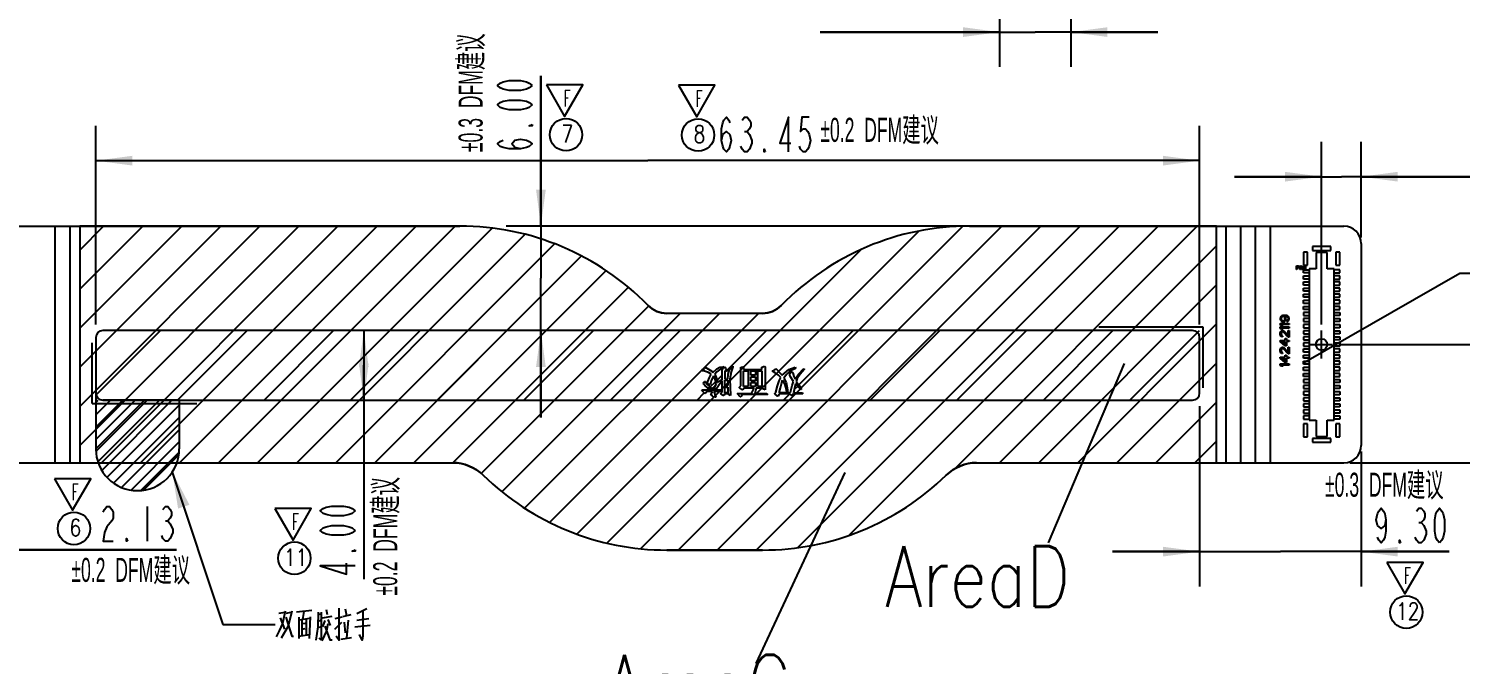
# Model space of a CAD drawing. Header units: millimetres. Extents: x 0 to 210, y 0 to 297.
# Drawn here: x 55.2 to 137.5, y 151.1 to 187.6 of the extents above; entities that cross this region are included whole.
import ezdxf
from ezdxf.enums import TextEntityAlignment as Align

# ---------------------------------------------------------------- set-up
doc = ezdxf.new("R2010")
doc.units = ezdxf.units.MM
doc.header["$LTSCALE"] = 19.36
doc.layers.get('0').update_dxf_attribs({"linetype": 'CONTINUOUS'})
for name, color, linetype in [('00_COSMETICS', 7, 'CONTINUOUS'), ('emia-b_layer1', 2, 'CONTINUOUS'), ('備註', 1, 'CONTINUOUS')]:
    doc.layers.add(name, color=color, linetype=linetype)
doc.styles.get("Standard").update_dxf_attribs({"font": 'SIMPLEX.SHX', "width": 0.56})
doc.dimstyles.new('DIMSTYLE_3', dxfattribs={"dimtxt": 2, "dimasz": 2.1, "dimexe": 2, "dimexo": 0.35, "dimgap": 0.5, "dimtad": 1, "dimzin": 0, "dimdsep": 46, "dimtxsty": 'Standard', "dimcen": 0.09, "dimazin": 0, "dimtp": 0.01, "dimtm": 0.01, "dimtfac": 1, "dimtofl": 0, "dimtmove": 0, "dimatfit": 3, "dimfxl": 0, "dimtolj": 1, "dimtzin": 0, "dimarcsym": 0})
doc.dimstyles.get("Standard").update_dxf_attribs({"dimtxt": 2, "dimasz": 2.1, "dimexe": 2, "dimexo": 0.35, "dimtad": 1, "dimzin": 0, "dimdsep": 46, "dimtxsty": 'Standard', "dimcen": 0.09, "dimazin": 0, "dimtol": 1, "dimtp": 0.01, "dimtm": 0.01, "dimtfac": 1, "dimtofl": 0, "dimtmove": 0, "dimatfit": 3, "dimfxl": 0, "dimtolj": 1, "dimtzin": 0, "dimarcsym": 0})

# ---------------------------------------------------------------- blocks, each defined once
blk = doc.blocks.new('_FILLED')
at = {"color": 0, "linetype": 'ByBlock'}
blk.add_solid([(0, 0), (-1, 0.133), (-1, -0.133)], dxfattribs=at)
blk = doc.blocks.new('*D121515')
at = {"color": 2}
for p, q in [((129.546, 170.628), (129.546, 181.112)), ((131.826, 175.623), (131.826, 181.112)), ((129.546, 179.112), (124.546, 179.112)), ((124.546, 179.112), (130.686, 179.112)), ((146.6, 179.112), (130.686, 179.112)), ((131.826, 179.112), (146.6, 179.112))]:
    blk.add_line(p, q, dxfattribs=at)
at = {"color": 2, "xscale": 2.1, "yscale": 2.1, "zscale": 2.1}
blk.add_blockref('_FILLED', (129.546, 179.112), dxfattribs=at)
at = {"color": 2, "xscale": 2.1, "yscale": 2.1, "zscale": 2.1, "rotation": 180}
blk.add_blockref('_FILLED', (131.826, 179.112), dxfattribs=at)
blk = doc.blocks.new('*D131616')
at = {"color": 2}
for p, q in [((130.526, 169.473), (142.657, 169.473)), ((140.657, 169.473), (140.657, 166.073)), ((140.657, 162.673), (140.657, 166.073)), ((140.657, 166.073), (140.657, 156.36)), ((131.176, 162.673), (142.657, 162.673))]:
    blk.add_line(p, q, dxfattribs=at)
at = {"color": 2, "xscale": 2.1, "yscale": 2.1, "zscale": 2.1}
for p, rotation in [((140.657, 169.473), 90), ((140.657, 162.673), 270)]:
    blk.add_blockref('_FILLED', p, dxfattribs=dict(at, rotation=rotation))
blk = doc.blocks.new('*D151818')
at = {"color": 2}
for p, q in [((50.136, 168.021), (50.136, 155.664)), ((48.006, 163.323), (48.006, 155.664)), ((48.006, 157.664), (43.006, 157.664)), ((43.006, 157.664), (49.071, 157.664)), ((63.708, 157.664), (49.071, 157.664)), ((50.136, 157.664), (63.708, 157.664))]:
    blk.add_line(p, q, dxfattribs=at)
at = {"color": 2, "xscale": 2.1, "yscale": 2.1, "zscale": 2.1}
blk.add_blockref('_FILLED', (48.006, 157.664), dxfattribs=at)
at = {"color": 2, "xscale": 2.1, "yscale": 2.1, "zscale": 2.1, "rotation": 180}
blk.add_blockref('_FILLED', (50.136, 157.664), dxfattribs=at)
blk = doc.blocks.new('*D212424')
at = {"color": 2}
for p, q in [((111.036, 193.97), (111.036, 185.422)), ((115.136, 193.97), (115.136, 185.422)), ((111.036, 187.422), (100.726, 187.422)), ((100.726, 187.422), (113.086, 187.422)), ((120.136, 187.422), (113.086, 187.422)), ((115.136, 187.422), (120.136, 187.422))]:
    blk.add_line(p, q, dxfattribs=at)
at = {"color": 2, "xscale": 2.1, "yscale": 2.1, "zscale": 2.1}
blk.add_blockref('_FILLED', (111.036, 187.422), dxfattribs=at)
at = {"color": 2, "xscale": 2.1, "yscale": 2.1, "zscale": 2.1, "rotation": 180}
blk.add_blockref('_FILLED', (115.136, 187.422), dxfattribs=at)
blk = doc.blocks.new('*D262929')
at = {"color": 2}
for p, q in [((122.53, 165.923), (122.53, 155.567)), ((131.826, 163.323), (131.826, 155.567)), ((122.53, 157.567), (117.53, 157.567)), ((117.53, 157.567), (127.178, 157.567)), ((136.886, 157.567), (127.178, 157.567)), ((131.826, 157.567), (136.886, 157.567))]:
    blk.add_line(p, q, dxfattribs=at)
at = {"color": 2, "xscale": 2.1, "yscale": 2.1, "zscale": 2.1}
blk.add_blockref('_FILLED', (122.53, 157.567), dxfattribs=at)
at = {"color": 2, "xscale": 2.1, "yscale": 2.1, "zscale": 2.1, "rotation": 180}
blk.add_blockref('_FILLED', (131.826, 157.567), dxfattribs=at)
blk = doc.blocks.new('*D273030')
at = {"color": 2}
for p, q in [((84.665, 176.273), (84.665, 184.915)), ((84.665, 184.915), (84.665, 173.273)), ((108.945, 176.273), (82.665, 176.273)), ((84.665, 165.273), (84.665, 173.273)), ((84.665, 170.273), (84.665, 165.273))]:
    blk.add_line(p, q, dxfattribs=at)
at = {"color": 2, "xscale": 2.1, "yscale": 2.1, "zscale": 2.1}
for p, rotation in [((84.665, 176.273), 270), ((84.665, 170.273), 90)]:
    blk.add_blockref('_FILLED', p, dxfattribs=dict(at, rotation=rotation))
blk = doc.blocks.new('*D283131')
at = {"color": 2}
for p, q in [((74.484, 170.273), (74.484, 168.273)), ((74.484, 166.273), (74.484, 168.273)), ((74.484, 168.273), (74.484, 155.988))]:
    blk.add_line(p, q, dxfattribs=at)
at = {"color": 2, "xscale": 2.1, "yscale": 2.1, "zscale": 2.1}
for p, rotation in [((74.484, 170.273), 90), ((74.484, 166.273), 270)]:
    blk.add_blockref('_FILLED', p, dxfattribs=dict(at, rotation=rotation))
blk = doc.blocks.new('*D293232')
at = {"color": 2}
for p, q in [((59.077, 170.623), (59.077, 182.034)), ((122.53, 170.623), (122.53, 182.034)), ((59.077, 180.034), (90.803, 180.034)), ((122.53, 180.034), (90.803, 180.034))]:
    blk.add_line(p, q, dxfattribs=at)
at = {"color": 2, "xscale": 2.1, "yscale": 2.1, "zscale": 2.1, "rotation": 180}
blk.add_blockref('_FILLED', (59.077, 180.034), dxfattribs=at)
at = {"color": 2, "xscale": 2.1, "yscale": 2.1, "zscale": 2.1}
blk.add_blockref('_FILLED', (122.53, 180.034), dxfattribs=at)

msp = doc.modelspace()

# ---------------------------------------------------------------- hatches: boundary and pattern name
at = {"layer": '備註'}
h = msp.add_hatch(dxfattribs=at)
h.set_pattern_fill('ANSI31', color=256, scale=0.5, style=0)
h.paths.add_polyline_path([(58.153, 176.273), (58.153, 162.673), (79.6, 162.673, -0.196012), (81.347, 161.96, 0.196007), (91.905, 157.657), (97.405, 157.657, 0.196007), (107.962, 161.96, -0.196012), (109.71, 162.673), (123.502, 162.673), (123.502, 176.273), (109.295, 176.273, 0.202312), (98.479, 171.71, -0.202309), (97.405, 171.256), (91.905, 171.256, -0.202309), (90.83, 171.71, 0.202312), (80.014, 176.273)])

# ---------------------------------------------------------------- linework, layer by layer
at = {"color": 2}
for p, q in [((96.375, 181.701), (96.515, 181.701)), ((59.077, 166.556), (62.794, 170.273)), ((63.772, 166.273), (67.772, 170.273)), ((68.75, 166.273), (72.75, 170.273)), ((73.728, 166.273), (77.728, 170.273)), ((78.706, 166.273), (82.706, 170.273)), ((83.684, 166.273), (87.684, 170.273)), ((88.662, 166.273), (92.662, 170.273)), ((95.383, 168.015), (97.64, 170.273)), ((99.491, 167.146), (102.618, 170.273)), ((103.596, 166.273), (107.596, 170.273)), ((108.574, 166.273), (112.574, 170.273)), ((113.552, 166.273), (117.552, 170.273)), ((118.53, 166.273), (122.53, 170.273)), ((95.241, 167.874), (95.332, 167.965)), ((94.403, 167.036), (94.719, 167.352)), ((94.794, 167.427), (95.078, 167.711)), ((99.224, 166.879), (99.428, 167.083)), ((59.077, 166.139), (59.211, 166.273)), ((59.077, 165.432), (59.918, 166.273)), ((59.077, 164.725), (60.625, 166.273)), ((59.077, 164.018), (61.332, 166.273)), ((59.077, 163.473), (61.877, 166.273)), ((59.087, 163.321), (62.039, 166.273)), ((59.2, 162.727), (62.746, 166.273)), ((59.419, 162.239), (63.453, 166.273)), ((93.64, 166.273), (94.05, 166.683)), ((94.226, 166.859), (94.336, 166.969)), ((98.618, 166.273), (98.98, 166.634)), ((59.726, 161.839), (63.877, 165.989)), ((60.101, 161.507), (63.877, 165.282)), ((60.561, 161.26), (63.877, 164.575)), ((61.114, 161.106), (63.877, 163.868)), ((61.662, 161.08), (63.869, 163.288)), ((61.819, 161.103), (63.852, 163.136)), ((62.028, 160.164), (62.028, 158.164)), ((63.078, 159.33), (63.218, 159.33)), ((135.136, 159.234), (135.276, 159.234)), ((135.556, 158.734), (135.556, 158.567)), ((69.598, 154.023), (69.944, 154.088)), ((70.024, 154.023), (70.318, 154.088)), ((71.491, 154.185), (70.611, 154.088)), ((70.984, 153.668), (71.064, 154.12)), ((71.864, 154.088), (71.838, 153.249)), ((71.864, 153.959), (72.024, 153.991)), ((72.024, 154.088), (72.024, 152.507)), ((72.318, 154.249), (72.371, 153.959)), ((73.731, 153.927), (73.251, 153.83)), ((73.411, 154.281), (73.491, 153.894)), ((74.664, 154.281), (74.078, 153.991)), ((69.678, 153.765), (69.918, 153.12)), ((70.744, 153.797), (70.744, 152.572)), ((71.384, 153.733), (70.744, 153.636)), ((70.931, 153.668), (70.931, 152.733)), ((71.118, 153.443), (70.931, 153.41)), ((70.931, 153.12), (71.118, 153.152)), ((71.171, 153.668), (71.171, 152.765)), ((71.358, 152.572), (71.411, 153.83)), ((71.838, 153.249), (71.731, 152.475)), ((71.838, 153.217), (71.998, 153.249)), ((71.864, 153.572), (71.998, 153.636)), ((72.104, 153.765), (72.664, 153.862)), ((72.238, 153.604), (72.104, 153.249)), ((72.424, 153.668), (72.558, 153.314)), ((73.224, 153.797), (72.824, 153.701)), ((72.824, 153.12), (73.224, 153.507)), ((73.358, 153.507), (73.411, 152.894)), ((73.518, 152.604), (73.598, 153.636)), ((73.971, 153.249), (74.851, 153.346)), ((74.078, 153.636), (74.771, 153.733)), ((70.744, 152.701), (71.358, 152.797)), ((72.024, 152.475), (71.918, 152.604)), ((73.171, 152.539), (73.784, 152.636))]:
    msp.add_line(p, q, dxfattribs=at)
at = {"color": 7}
for p, q in [((49.006, 176.273), (80.014, 176.273)), ((109.295, 176.273), (130.826, 176.273)), ((131.826, 175.273), (131.826, 163.673)), ((97.405, 171.257), (91.905, 171.257)), ((49.006, 162.673), (79.599, 162.673)), ((109.71, 162.673), (130.826, 162.673)), ((97.405, 157.657), (91.905, 157.657))]:
    msp.add_line(p, q, dxfattribs=at)
at = {"color": 9}
for p, q in [((56.719, 176.273), (56.719, 162.673)), ((57.577, 176.273), (57.577, 162.673)), ((124.03, 176.273), (124.03, 162.673)), ((124.887, 176.273), (124.887, 162.673)), ((125.746, 162.673), (125.746, 176.273)), ((126.603, 162.673), (126.603, 176.273))]:
    msp.add_line(p, q, dxfattribs=at)
at = {"color": 4}
for p, q in [((122.73, 170.473), (116.73, 170.473)), ((122.73, 166.973), (122.73, 170.473)), ((58.877, 166.073), (58.877, 169.573)), ((59.077, 169.873), (59.077, 166.196)), ((122.13, 170.273), (59.477, 170.273)), ((122.53, 166.673), (122.53, 169.873)), ((93.939, 168.03), (94.069, 168.095)), ((93.939, 167.965), (93.939, 168.03)), ((94.069, 167.933), (93.939, 167.965)), ((94.069, 168.095), (94.102, 168.16)), ((94.297, 167.867), (94.069, 167.933)), ((94.102, 168.16), (94.493, 167.933)), ((94.493, 167.933), (94.558, 167.867)), ((94.558, 167.867), (94.785, 168.063)), ((95.143, 168.16), (94.785, 167.9)), ((94.785, 168.063), (94.948, 168.16)), ((94.948, 168.16), (95.143, 168.193)), ((95.078, 167.998), (95.143, 168.128)), ((95.078, 167.444), (95.078, 167.998)), ((95.143, 168.128), (95.241, 168.193)), ((95.143, 168.193), (95.176, 168.193)), ((95.176, 168.193), (95.143, 168.16)), ((95.241, 168.193), (95.273, 168.095)), ((95.469, 167.965), (95.241, 167.965)), ((95.241, 167.965), (95.241, 167.477)), ((95.273, 168.095), (95.339, 168.03)), ((95.339, 168.03), (95.436, 167.998)), ((95.436, 167.77), (95.501, 168.03)), ((95.436, 167.998), (95.469, 167.965)), ((95.501, 168.03), (95.664, 168.225)), ((95.696, 168.193), (95.599, 167.9)), ((95.664, 168.225), (95.696, 168.225)), ((95.696, 168.225), (95.696, 168.193)), ((96.152, 168.16), (96.282, 168.193)), ((96.152, 167.086), (96.152, 168.16)), ((96.282, 168.193), (96.315, 168.16)), ((96.315, 168.16), (96.315, 168.03)), ((96.315, 168.03), (97.356, 168.03)), ((96.315, 167.965), (96.575, 167.965)), ((96.315, 167.054), (96.315, 167.965)), ((96.575, 167.965), (96.575, 167.054)), ((96.738, 167.965), (96.998, 167.965)), ((96.738, 167.705), (96.738, 167.965)), ((96.998, 167.965), (96.998, 167.705)), ((97.128, 167.965), (97.356, 167.965)), ((97.128, 167.054), (97.128, 167.965)), ((97.356, 168.16), (97.519, 168.225)), ((97.356, 168.03), (97.356, 168.16)), ((97.356, 167.965), (97.356, 167.054)), ((97.519, 168.225), (97.551, 168.193)), ((97.551, 168.193), (97.551, 166.859)), ((97.974, 167.965), (98.072, 167.998)), ((97.974, 167.933), (97.974, 167.965)), ((98.137, 167.835), (97.974, 167.933)), ((98.072, 167.998), (98.137, 168.03)), ((98.137, 168.03), (98.169, 168.095)), ((98.169, 168.095), (98.527, 167.705)), ((98.527, 167.705), (98.918, 168.03)), ((98.983, 167.933), (98.788, 167.737)), ((98.918, 168.03), (99.276, 168.16)), ((99.308, 168.095), (98.983, 167.933)), ((99.276, 168.16), (99.308, 168.128)), ((99.308, 168.128), (99.308, 168.095)), ((99.471, 167.77), (99.764, 168.063)), ((99.796, 168.03), (99.569, 167.77)), ((99.764, 168.063), (99.796, 168.063)), ((99.796, 168.063), (99.796, 168.03)), ((94.004, 167.249), (94.037, 167.282)), ((94.037, 167.184), (94.004, 167.249)), ((94.037, 167.282), (94.069, 167.347)), ((94.102, 167.086), (94.037, 167.184)), ((94.069, 167.347), (94.135, 167.347)), ((94.265, 166.989), (94.102, 167.086)), ((94.135, 167.347), (94.135, 167.314)), ((94.135, 167.314), (94.265, 167.152)), ((94.232, 167.282), (94.265, 167.347)), ((94.232, 167.217), (94.232, 167.282)), ((94.395, 167.152), (94.232, 167.217)), ((94.265, 167.347), (94.362, 167.575)), ((94.265, 167.152), (94.46, 166.989)), ((94.46, 167.77), (94.297, 167.867)), ((94.362, 167.575), (94.46, 167.77)), ((94.46, 167.379), (94.395, 167.152)), ((94.59, 167.672), (94.46, 167.379)), ((94.688, 167.477), (94.59, 167.672)), ((94.785, 167.9), (94.655, 167.77)), ((94.655, 167.77), (94.785, 167.477)), ((94.655, 167.054), (94.753, 167.217)), ((94.753, 167.217), (94.688, 167.477)), ((94.948, 167.217), (94.753, 166.924)), ((94.785, 167.477), (94.818, 167.282)), ((94.818, 167.282), (95.046, 167.444)), ((95.078, 167.379), (94.948, 167.217)), ((95.046, 167.444), (95.078, 167.444)), ((95.078, 166.729), (95.078, 167.379)), ((95.241, 167.477), (95.404, 167.477)), ((95.241, 167.412), (95.404, 167.412)), ((95.241, 167.119), (95.241, 167.412)), ((95.404, 167.119), (95.241, 167.119)), ((95.404, 167.477), (95.436, 167.77)), ((95.404, 167.412), (95.404, 167.119)), ((95.599, 167.9), (95.534, 167.477)), ((95.534, 167.477), (95.566, 166.533)), ((96.087, 167.021), (96.152, 167.086)), ((96.998, 167.705), (96.738, 167.705)), ((96.738, 167.607), (96.998, 167.607)), ((96.738, 167.379), (96.738, 167.607)), ((96.998, 167.379), (96.738, 167.379)), ((96.738, 167.282), (96.998, 167.282)), ((96.738, 167.054), (96.738, 167.282)), ((96.998, 167.607), (96.998, 167.379)), ((96.998, 167.282), (96.998, 167.054)), ((98.332, 167.705), (98.137, 167.835)), ((98.169, 166.729), (98.267, 167.086)), ((98.267, 167.086), (98.365, 167.379)), ((98.462, 167.575), (98.332, 167.705)), ((98.365, 167.379), (98.462, 167.575)), ((98.43, 166.989), (98.495, 167.217)), ((98.495, 167.217), (98.56, 167.412)), ((98.56, 167.412), (98.69, 167.152)), ((98.788, 167.737), (98.625, 167.542)), ((98.625, 167.542), (98.755, 167.282)), ((98.69, 167.152), (98.755, 166.891)), ((98.755, 167.282), (98.82, 166.989)), ((98.983, 167.802), (99.048, 167.9)), ((98.983, 167.705), (98.983, 167.802)), ((99.016, 167.607), (98.983, 167.705)), ((99.178, 167.347), (99.016, 167.607)), ((99.016, 166.729), (99.113, 167.119)), ((99.048, 167.9), (99.113, 167.9)), ((99.113, 167.9), (99.146, 167.835)), ((99.113, 167.119), (99.178, 167.347)), ((99.146, 167.835), (99.211, 167.64)), ((99.308, 167.217), (99.178, 166.696)), ((99.211, 167.64), (99.276, 167.477)), ((99.276, 167.477), (99.471, 167.77)), ((99.601, 166.891), (99.308, 167.217)), ((99.406, 167.509), (99.341, 167.347)), ((99.341, 167.347), (99.536, 167.086)), ((99.569, 167.77), (99.406, 167.509)), ((99.536, 167.086), (99.634, 166.924)), ((59.077, 166.273), (59.077, 163.473)), ((63.877, 166.273), (59.477, 166.273)), ((59.477, 166.273), (122.13, 166.273)), ((63.877, 166.273), (63.877, 163.473)), ((63.877, 166.273), (63.877, 163.473)), ((93.907, 166.826), (93.939, 166.859)), ((94.102, 166.631), (93.907, 166.826)), ((93.939, 166.859), (95.013, 166.859)), ((94.2, 166.761), (94.102, 166.631)), ((94.525, 166.761), (94.2, 166.761)), ((94.493, 166.924), (94.265, 166.989)), ((94.427, 166.631), (94.46, 166.663)), ((94.493, 166.533), (94.427, 166.631)), ((94.46, 166.989), (94.525, 166.956)), ((94.46, 166.663), (94.525, 166.761)), ((94.525, 166.924), (94.493, 166.924)), ((94.558, 166.468), (94.493, 166.533)), ((94.525, 166.956), (94.525, 166.924)), ((94.688, 166.436), (94.558, 166.468)), ((94.59, 167.021), (94.655, 167.054)), ((94.59, 166.989), (94.59, 167.021)), ((94.72, 166.924), (94.59, 166.989)), ((95.046, 166.761), (94.59, 166.761)), ((94.59, 166.761), (94.623, 166.729)), ((94.623, 166.729), (94.688, 166.533)), ((94.688, 166.533), (94.72, 166.468)), ((94.72, 166.436), (94.688, 166.436)), ((94.753, 166.924), (94.72, 166.924)), ((94.72, 166.468), (94.72, 166.436)), ((95.013, 166.859), (95.046, 166.761)), ((95.013, 166.663), (95.078, 166.729)), ((95.013, 166.631), (95.013, 166.663)), ((95.143, 166.533), (95.013, 166.631)), ((95.176, 166.533), (95.143, 166.533)), ((95.241, 166.631), (95.176, 166.533)), ((95.241, 167.021), (95.404, 167.021)), ((95.241, 166.696), (95.241, 167.021)), ((95.404, 166.696), (95.241, 166.696)), ((95.404, 166.631), (95.241, 166.631)), ((95.404, 167.021), (95.404, 166.696)), ((95.566, 166.533), (95.404, 166.631)), ((95.957, 166.663), (96.77, 166.663)), ((96.119, 166.468), (95.957, 166.663)), ((96.087, 166.989), (96.087, 167.021)), ((96.25, 166.859), (96.087, 166.989)), ((96.152, 166.468), (96.119, 166.468)), ((96.282, 166.598), (96.152, 166.468)), ((96.282, 166.859), (96.25, 166.859)), ((96.347, 166.956), (96.282, 166.859)), ((97.714, 166.598), (96.282, 166.598)), ((96.575, 167.054), (96.315, 167.054)), ((96.933, 166.956), (96.347, 166.956)), ((96.998, 167.054), (96.738, 167.054)), ((96.77, 166.663), (96.933, 166.956)), ((97.031, 166.956), (96.966, 166.663)), ((96.966, 166.663), (97.649, 166.663)), ((97.323, 166.956), (97.031, 166.956)), ((97.356, 167.054), (97.128, 167.054)), ((97.551, 166.859), (97.323, 166.956)), ((97.649, 166.663), (97.714, 166.598)), ((98.104, 166.663), (98.169, 166.729)), ((98.104, 166.631), (98.104, 166.663)), ((98.267, 166.501), (98.104, 166.631)), ((98.3, 166.501), (98.267, 166.501)), ((98.365, 166.631), (98.3, 166.501)), ((98.365, 166.696), (98.43, 166.989)), ((98.788, 166.696), (98.365, 166.696)), ((98.95, 166.631), (98.365, 166.631)), ((98.755, 166.891), (98.788, 166.696)), ((98.82, 166.989), (98.853, 166.696)), ((98.853, 166.696), (98.918, 166.696)), ((98.918, 166.696), (98.95, 166.631)), ((98.95, 166.696), (99.016, 166.729)), ((98.95, 166.663), (98.95, 166.696)), ((99.081, 166.533), (98.95, 166.663)), ((99.113, 166.533), (99.081, 166.533)), ((99.178, 166.631), (99.113, 166.533)), ((99.178, 166.696), (99.699, 166.696)), ((99.731, 166.631), (99.178, 166.631)), ((99.634, 166.891), (99.601, 166.891)), ((99.634, 166.924), (99.634, 166.891)), ((99.699, 166.696), (99.731, 166.631)), ((58.877, 166.073), (64.877, 166.073))]:
    msp.add_line(p, q, dxfattribs=at)
at = {"color": 2}
for points in [[(84.165, 184.355), (83.998, 184.215), (83.832, 184.145), (83.498, 184.075), (82.832, 184.075), (82.498, 184.145), (82.332, 184.215), (82.165, 184.355), (82.332, 184.495), (82.498, 184.565), (82.832, 184.635), (83.498, 184.635), (83.832, 184.565), (83.998, 184.495), (84.165, 184.355)], [(84.165, 183.235), (83.998, 183.095), (83.832, 183.025), (83.498, 182.955), (82.832, 182.955), (82.498, 183.025), (82.332, 183.095), (82.165, 183.235), (82.332, 183.375), (82.498, 183.445), (82.832, 183.515), (83.498, 183.515), (83.832, 183.445), (83.998, 183.375), (84.165, 183.235)], [(84.165, 182.115), (84.165, 182.045), (83.998, 182.045), (84.165, 182.115)], [(95.045, 181.201), (95.115, 181.534), (95.325, 181.701), (95.535, 181.534), (95.605, 181.201), (95.535, 180.868), (95.465, 180.701), (95.325, 180.534), (95.185, 180.701), (95.115, 180.868), (95.045, 181.201), (95.045, 181.867), (95.115, 182.201), (95.185, 182.367), (95.325, 182.534), (95.465, 182.367), (95.535, 182.201)], [(96.235, 182.367), (96.375, 182.534), (96.515, 182.534), (96.655, 182.367), (96.725, 182.201), (96.725, 182.034), (96.655, 181.867), (96.515, 181.701), (96.655, 181.534)], [(98.895, 180.534), (98.895, 182.534), (98.405, 181.034), (99.035, 181.034)], [(100.085, 182.534), (99.665, 182.534), (99.595, 181.701), (99.735, 181.867), (99.875, 181.867), (100.015, 181.701), (100.085, 181.534), (100.155, 181.201), (100.085, 180.868), (100.015, 180.701), (99.875, 180.534), (99.735, 180.534), (99.595, 180.701), (99.525, 180.868)], [(83.498, 180.715), (83.165, 180.785), (82.998, 180.995), (83.165, 181.205), (83.498, 181.275), (83.832, 181.205), (83.998, 181.135), (84.165, 180.995), (83.998, 180.855), (83.832, 180.785), (83.498, 180.715), (82.832, 180.715), (82.498, 180.785), (82.332, 180.855), (82.165, 180.995), (82.332, 181.135), (82.498, 181.205)], [(96.655, 181.534), (96.795, 181.201), (96.795, 181.034), (96.655, 180.701)], [(96.655, 180.701), (96.515, 180.534), (96.375, 180.534), (96.235, 180.701), (96.165, 180.868)], [(97.565, 180.534), (97.495, 180.534), (97.495, 180.701), (97.565, 180.534)], [(59.508, 159.83), (59.578, 159.997), (59.718, 160.164), (59.858, 160.164), (59.998, 159.997), (60.068, 159.83), (60.068, 159.497), (59.998, 159.33), (59.718, 158.997)], [(62.938, 159.997), (63.078, 160.164), (63.218, 160.164), (63.358, 159.997), (63.428, 159.83), (63.428, 159.664), (63.358, 159.497), (63.218, 159.33), (63.358, 159.164)], [(73.984, 159.908), (73.817, 159.768), (73.651, 159.698), (73.317, 159.628), (72.651, 159.628), (72.317, 159.698), (72.151, 159.768), (71.984, 159.908), (72.151, 160.048), (72.317, 160.118), (72.651, 160.188), (73.317, 160.188), (73.651, 160.118), (73.817, 160.048), (73.984, 159.908)], [(133.246, 159.4), (133.176, 159.067), (132.966, 158.9), (132.756, 159.067), (132.686, 159.4), (132.756, 159.734), (132.826, 159.9), (132.966, 160.067), (133.106, 159.9), (133.176, 159.734), (133.246, 159.4), (133.246, 158.734), (133.176, 158.4), (133.106, 158.234), (132.966, 158.067), (132.826, 158.234), (132.756, 158.4)], [(134.996, 159.9), (135.136, 160.067), (135.276, 160.067), (135.416, 159.9), (135.486, 159.734), (135.486, 159.567), (135.416, 159.4), (135.276, 159.234), (135.416, 159.067), (135.556, 158.734)], [(136.326, 158.067), (136.186, 158.234), (136.116, 158.4), (136.046, 158.734), (136.046, 159.4), (136.116, 159.734), (136.186, 159.9), (136.326, 160.067), (136.466, 159.9), (136.536, 159.734), (136.606, 159.4), (136.606, 158.734), (136.536, 158.4), (136.466, 158.234), (136.326, 158.067)], [(59.718, 158.997), (59.578, 158.664), (59.508, 158.164), (60.068, 158.164)], [(63.358, 159.164), (63.498, 158.83), (63.498, 158.664)], [(73.984, 158.788), (73.817, 158.648), (73.651, 158.578), (73.317, 158.508), (72.651, 158.508), (72.317, 158.578), (72.151, 158.648), (71.984, 158.788), (72.151, 158.928), (72.317, 158.998), (72.651, 159.068), (73.317, 159.068), (73.651, 158.998), (73.817, 158.928), (73.984, 158.788)], [(60.908, 158.164), (60.838, 158.164), (60.838, 158.33), (60.908, 158.164)], [(63.498, 158.664), (63.358, 158.33), (63.218, 158.164), (63.078, 158.164), (62.938, 158.33), (62.868, 158.497)], [(134.086, 158.067), (134.016, 158.067), (134.016, 158.234), (134.086, 158.067)], [(135.556, 158.567), (135.416, 158.234), (135.276, 158.067), (135.136, 158.067), (134.996, 158.234), (134.926, 158.4)], [(73.984, 157.668), (73.984, 157.598), (73.817, 157.598), (73.984, 157.668)], [(73.984, 156.758), (71.984, 156.758), (73.484, 156.268), (73.484, 156.898)], [(69.971, 154.152), (69.811, 153.443), (69.624, 153.023), (69.438, 152.668)], [(70.344, 154.152), (70.131, 153.281), (69.731, 152.604)], [(72.904, 152.733), (73.064, 152.475), (73.064, 154.314)], [(74.424, 154.12), (74.424, 152.733), (74.398, 152.475), (74.238, 152.797)], [(69.998, 153.797), (70.344, 152.701), (70.451, 152.701)], [(72.424, 153.41), (72.344, 153.023), (72.078, 152.443)], [(72.238, 153.281), (72.531, 152.507), (72.664, 152.507)]]:
    msp.add_lwpolyline(points, dxfattribs=at)
at = {"color": 7}
for centre, radius, start, end in [((80.014, 161.173), 15.1, 44.25124, 90), ((109.295, 161.173), 15.1, 90, 135.74876), ((130.826, 175.273), 1, 0, 90), ((91.905, 172.757), 1.5, 224.25124, 270), ((97.405, 172.757), 1.5, 270, 315.74876), ((130.826, 163.673), 1, 270, 360), ((79.599, 160.173), 2.5, 45.64124, 90), ((109.71, 160.173), 2.5, 90, 134.35876), ((91.905, 172.757), 15.1, 225.64124, 270), ((97.405, 172.757), 15.1, 270, 314.35876)]:
    msp.add_arc(centre, radius, start, end, dxfattribs=at)
at = {"color": 4}
for centre, radius, start, end in [((59.477, 169.873), 0.4, 90, 180), ((122.13, 169.873), 0.4, 360, 90), ((59.477, 166.673), 0.4, 180, 270), ((122.13, 166.673), 0.4, 270, 0), ((61.477, 163.473), 2.4, 180, 360), ((61.477, 163.473), 2.4, 180, 360)]:
    msp.add_arc(centre, radius, start, end, dxfattribs=at)
at = {"layer": '00_COSMETICS', "color": 2}
for p, q in [((128.731, 174.783), (128.496, 174.783)), ((128.496, 174.783), (128.496, 174.033)), ((128.731, 174.033), (128.731, 174.783)), ((130.066, 175.096), (129.026, 175.096)), ((129.026, 175.096), (129.026, 174.881)), ((129.026, 174.881), (130.066, 174.881)), ((129.866, 174.761), (129.226, 174.761)), ((129.226, 174.761), (129.226, 173.818)), ((129.866, 173.818), (129.866, 174.761)), ((130.066, 174.881), (130.066, 175.096)), ((130.596, 174.783), (130.361, 174.783)), ((130.361, 174.783), (130.361, 174.033)), ((130.596, 174.033), (130.596, 174.783)), ((128.097, 173.986), (128.202, 173.986)), ((128.097, 173.777), (128.097, 173.986)), ((128.123, 173.777), (128.097, 173.777)), ((128.206, 173.963), (128.123, 173.963)), ((128.123, 173.963), (128.123, 173.897)), ((128.123, 173.897), (128.206, 173.897)), ((128.202, 173.87), (128.123, 173.87)), ((128.123, 173.87), (128.123, 173.777)), ((128.202, 173.986), (128.223, 173.981)), ((128.223, 173.874), (128.202, 173.87)), ((128.219, 173.959), (128.206, 173.963)), ((128.206, 173.897), (128.219, 173.901)), ((128.228, 173.95), (128.219, 173.959)), ((128.219, 173.901), (128.228, 173.91)), ((128.223, 173.981), (128.241, 173.968)), ((128.241, 173.888), (128.223, 173.874)), ((128.232, 173.937), (128.228, 173.95)), ((128.228, 173.91), (128.232, 173.923)), ((128.232, 173.923), (128.232, 173.937)), ((128.241, 173.968), (128.254, 173.95)), ((128.254, 173.906), (128.241, 173.888)), ((128.254, 173.95), (128.258, 173.937)), ((128.258, 173.919), (128.254, 173.906)), ((128.258, 173.937), (128.258, 173.919)), ((128.293, 173.986), (128.319, 173.986)), ((128.293, 173.777), (128.293, 173.986)), ((128.319, 173.777), (128.293, 173.777)), ((128.319, 173.986), (128.319, 173.777)), ((128.354, 173.986), (128.393, 173.986)), ((128.354, 173.777), (128.354, 173.986)), ((128.38, 173.777), (128.354, 173.777)), ((128.489, 173.777), (128.38, 173.959)), ((128.38, 173.959), (128.38, 173.777)), ((128.393, 173.986), (128.502, 173.808)), ((128.528, 173.777), (128.489, 173.777)), ((128.496, 174.033), (128.731, 174.033)), ((128.496, 173.763), (128.821, 173.763)), ((128.496, 173.583), (128.496, 173.763)), ((128.502, 173.986), (128.528, 173.986)), ((128.502, 173.808), (128.502, 173.986)), ((128.528, 173.986), (128.528, 173.777)), ((128.563, 173.954), (128.589, 173.986)), ((128.563, 173.919), (128.563, 173.954)), ((128.589, 173.95), (128.563, 173.919)), ((128.589, 173.986), (128.615, 173.986)), ((128.589, 173.777), (128.589, 173.95)), ((128.615, 173.777), (128.589, 173.777)), ((128.615, 173.986), (128.615, 173.777)), ((129.226, 173.818), (128.821, 173.818)), ((128.821, 173.818), (128.821, 165.128)), ((130.271, 173.818), (129.866, 173.818)), ((130.271, 165.128), (130.271, 173.818)), ((130.596, 173.763), (130.271, 173.763)), ((130.361, 174.033), (130.596, 174.033)), ((130.596, 173.583), (130.596, 173.763)), ((128.821, 173.583), (128.496, 173.583)), ((128.496, 173.413), (128.821, 173.413)), ((128.496, 173.233), (128.496, 173.413)), ((128.821, 173.233), (128.496, 173.233)), ((128.496, 173.063), (128.821, 173.063)), ((128.496, 172.883), (128.496, 173.063)), ((128.821, 172.883), (128.496, 172.883)), ((130.271, 173.583), (130.596, 173.583)), ((130.596, 173.413), (130.271, 173.413)), ((130.271, 173.233), (130.596, 173.233)), ((130.596, 173.063), (130.271, 173.063)), ((130.271, 172.883), (130.596, 172.883)), ((130.596, 173.233), (130.596, 173.413)), ((130.596, 172.883), (130.596, 173.063)), ((128.496, 172.713), (128.821, 172.713)), ((128.496, 172.533), (128.496, 172.713)), ((128.821, 172.533), (128.496, 172.533)), ((128.496, 172.363), (128.821, 172.363)), ((128.496, 172.183), (128.496, 172.363)), ((128.821, 172.183), (128.496, 172.183)), ((130.596, 172.713), (130.271, 172.713)), ((130.271, 172.533), (130.596, 172.533)), ((130.596, 172.363), (130.271, 172.363)), ((130.271, 172.183), (130.596, 172.183)), ((130.596, 172.533), (130.596, 172.713)), ((130.596, 172.183), (130.596, 172.363)), ((128.496, 172.013), (128.821, 172.013)), ((128.496, 171.833), (128.496, 172.013)), ((128.821, 171.833), (128.496, 171.833)), ((128.496, 171.663), (128.821, 171.663)), ((128.496, 171.483), (128.496, 171.663)), ((128.821, 171.483), (128.496, 171.483)), ((128.821, 171.313), (128.496, 171.313)), ((128.496, 171.313), (128.496, 171.133)), ((130.596, 172.013), (130.271, 172.013)), ((130.271, 171.833), (130.596, 171.833)), ((130.596, 171.663), (130.271, 171.663)), ((130.271, 171.483), (130.596, 171.483)), ((130.271, 171.313), (130.596, 171.313)), ((130.596, 171.833), (130.596, 172.013)), ((130.596, 171.483), (130.596, 171.663)), ((130.596, 171.313), (130.596, 171.133)), ((127.182, 171.03), (127.171, 170.978)), ((127.171, 170.978), (127.171, 170.926)), ((127.171, 170.926), (127.182, 170.874)), ((127.171, 170.686), (127.671, 170.686)), ((127.171, 170.624), (127.171, 170.686)), ((127.246, 170.561), (127.171, 170.624)), ((127.171, 170.478), (127.671, 170.478)), ((127.171, 170.415), (127.171, 170.478)), ((127.246, 170.353), (127.171, 170.415)), ((127.214, 171.082), (127.182, 171.03)), ((127.182, 170.874), (127.214, 170.821)), ((127.257, 171.113), (127.214, 171.082)), ((127.214, 170.821), (127.257, 170.79)), ((127.235, 171.019), (127.225, 170.988)), ((127.225, 170.988), (127.225, 170.915)), ((127.225, 170.915), (127.235, 170.884)), ((127.257, 171.051), (127.235, 171.019)), ((127.235, 170.884), (127.257, 170.853)), ((127.331, 170.561), (127.246, 170.561)), ((127.31, 171.134), (127.257, 171.113)), ((127.288, 171.071), (127.257, 171.051)), ((127.257, 170.853), (127.288, 170.832)), ((127.257, 170.79), (127.31, 170.769)), ((127.671, 170.624), (127.257, 170.624)), ((127.257, 170.624), (127.331, 170.561)), ((127.671, 170.415), (127.257, 170.415)), ((127.257, 170.415), (127.331, 170.353)), ((127.32, 171.082), (127.288, 171.071)), ((127.288, 170.832), (127.32, 170.821)), ((127.384, 171.144), (127.31, 171.134)), ((127.31, 170.769), (127.352, 170.769)), ((127.342, 171.082), (127.32, 171.082)), ((127.32, 170.821), (127.342, 170.821)), ((127.374, 171.071), (127.342, 171.082)), ((127.342, 170.821), (127.374, 170.832)), ((127.352, 170.769), (127.406, 170.79)), ((127.406, 171.051), (127.374, 171.071)), ((127.374, 170.832), (127.406, 170.853)), ((127.459, 171.144), (127.384, 171.144)), ((127.427, 171.019), (127.406, 171.051)), ((127.406, 170.853), (127.427, 170.884)), ((127.406, 170.79), (127.448, 170.821)), ((127.437, 170.988), (127.427, 171.019)), ((127.427, 170.884), (127.437, 170.915)), ((127.437, 171.092), (127.459, 171.092)), ((127.48, 171.03), (127.437, 171.092)), ((127.437, 170.915), (127.437, 170.988)), ((127.448, 170.821), (127.48, 170.874)), ((127.533, 171.134), (127.459, 171.144)), ((127.459, 171.092), (127.523, 171.082)), ((127.491, 170.978), (127.48, 171.03)), ((127.48, 170.874), (127.491, 170.926)), ((127.491, 170.926), (127.491, 170.978)), ((127.523, 171.082), (127.554, 171.071)), ((127.586, 171.113), (127.533, 171.134)), ((127.554, 171.071), (127.586, 171.051)), ((127.586, 170.863), (127.554, 170.842)), ((127.554, 170.842), (127.554, 170.79)), ((127.554, 170.79), (127.586, 170.801)), ((127.629, 171.082), (127.586, 171.113)), ((127.586, 171.051), (127.608, 171.019)), ((127.608, 170.894), (127.586, 170.863)), ((127.586, 170.801), (127.629, 170.832)), ((127.608, 171.019), (127.618, 170.988)), ((127.618, 170.926), (127.608, 170.894)), ((127.618, 170.988), (127.618, 170.926)), ((127.661, 171.03), (127.629, 171.082)), ((127.629, 170.832), (127.661, 170.884)), ((127.671, 170.978), (127.661, 171.03)), ((127.661, 170.884), (127.671, 170.936)), ((127.671, 170.936), (127.671, 170.978)), ((127.671, 170.686), (127.671, 170.624)), ((127.671, 170.478), (127.671, 170.415)), ((128.496, 171.133), (128.821, 171.133)), ((128.821, 170.963), (128.496, 170.963)), ((128.496, 170.963), (128.496, 170.783)), ((128.496, 170.783), (128.821, 170.783)), ((128.821, 170.613), (128.496, 170.613)), ((128.496, 170.613), (128.496, 170.433)), ((128.496, 170.433), (128.821, 170.433)), ((130.596, 171.133), (130.271, 171.133)), ((130.271, 170.963), (130.596, 170.963)), ((130.596, 170.783), (130.271, 170.783)), ((130.271, 170.613), (130.596, 170.613)), ((130.596, 170.433), (130.271, 170.433)), ((130.596, 170.963), (130.596, 170.783)), ((130.596, 170.613), (130.596, 170.433)), ((127.171, 170.113), (127.182, 170.176)), ((127.171, 170.071), (127.171, 170.113)), ((127.182, 169.999), (127.171, 170.071)), ((127.171, 169.707), (127.459, 169.707)), ((127.171, 169.644), (127.171, 169.707)), ((127.459, 169.394), (127.171, 169.644)), ((127.182, 170.176), (127.203, 170.217)), ((127.203, 169.957), (127.182, 169.999)), ((127.203, 170.217), (127.246, 170.259)), ((127.246, 169.915), (127.203, 169.957)), ((127.235, 170.155), (127.225, 170.103)), ((127.225, 170.103), (127.225, 170.061)), ((127.225, 170.061), (127.235, 170.009)), ((127.257, 170.186), (127.235, 170.155)), ((127.235, 170.009), (127.257, 169.978)), ((127.331, 170.353), (127.246, 170.353)), ((127.246, 170.259), (127.288, 170.269)), ((127.288, 169.905), (127.246, 169.915)), ((127.288, 170.207), (127.257, 170.186)), ((127.257, 169.978), (127.288, 169.957)), ((127.257, 169.644), (127.459, 169.644)), ((127.459, 169.467), (127.257, 169.644)), ((127.288, 170.269), (127.31, 170.269)), ((127.31, 170.207), (127.288, 170.207)), ((127.288, 169.957), (127.288, 169.905)), ((127.31, 170.269), (127.352, 170.259)), ((127.352, 170.186), (127.31, 170.207)), ((127.352, 170.259), (127.384, 170.238)), ((127.618, 169.894), (127.352, 170.186)), ((127.384, 170.238), (127.618, 169.978)), ((127.459, 169.811), (127.523, 169.811)), ((127.459, 169.707), (127.459, 169.811)), ((127.459, 169.644), (127.459, 169.467)), ((127.523, 169.811), (127.523, 169.707)), ((127.523, 169.707), (127.671, 169.707)), ((127.671, 169.644), (127.523, 169.644)), ((127.523, 169.644), (127.523, 169.394)), ((127.618, 170.269), (127.671, 170.269)), ((127.618, 169.978), (127.618, 170.269)), ((127.671, 169.894), (127.618, 169.894)), ((127.671, 170.269), (127.671, 169.894)), ((127.671, 169.707), (127.671, 169.644)), ((128.821, 170.263), (128.496, 170.263)), ((128.496, 170.263), (128.496, 170.083)), ((128.496, 170.083), (128.821, 170.083)), ((128.821, 169.913), (128.496, 169.913)), ((128.496, 169.913), (128.496, 169.733)), ((128.496, 169.733), (128.821, 169.733)), ((128.821, 169.563), (128.496, 169.563)), ((128.496, 169.563), (128.496, 169.383)), ((129.546, 168.668), (129.546, 170.278)), ((130.271, 170.263), (130.596, 170.263)), ((130.596, 170.083), (130.271, 170.083)), ((130.271, 169.913), (130.596, 169.913)), ((130.596, 169.733), (130.271, 169.733)), ((130.271, 169.563), (130.596, 169.563)), ((130.596, 170.263), (130.596, 170.083)), ((130.596, 169.913), (130.596, 169.733)), ((130.596, 169.563), (130.596, 169.383)), ((127.171, 169.155), (127.182, 169.217)), ((127.171, 169.113), (127.171, 169.155)), ((127.182, 169.04), (127.171, 169.113)), ((127.171, 168.749), (127.459, 168.749)), ((127.171, 168.686), (127.171, 168.749)), ((127.182, 169.217), (127.203, 169.259)), ((127.203, 168.999), (127.182, 169.04)), ((127.203, 169.259), (127.246, 169.301)), ((127.246, 168.957), (127.203, 168.999)), ((127.235, 169.196), (127.225, 169.144)), ((127.225, 169.144), (127.225, 169.103)), ((127.225, 169.103), (127.235, 169.051)), ((127.257, 169.228), (127.235, 169.196)), ((127.235, 169.051), (127.257, 169.019)), ((127.246, 169.301), (127.288, 169.311)), ((127.288, 168.946), (127.246, 168.957)), ((127.288, 169.249), (127.257, 169.228)), ((127.257, 169.019), (127.288, 168.999)), ((127.288, 169.311), (127.31, 169.311)), ((127.31, 169.249), (127.288, 169.249)), ((127.288, 168.999), (127.288, 168.946)), ((127.31, 169.311), (127.352, 169.301)), ((127.352, 169.228), (127.31, 169.249)), ((127.352, 169.301), (127.384, 169.28)), ((127.618, 168.936), (127.352, 169.228)), ((127.384, 169.28), (127.618, 169.019)), ((127.523, 169.394), (127.459, 169.394)), ((127.459, 168.853), (127.523, 168.853)), ((127.459, 168.749), (127.459, 168.853)), ((127.523, 168.853), (127.523, 168.749)), ((127.523, 168.749), (127.671, 168.749)), ((127.618, 169.311), (127.671, 169.311)), ((127.618, 169.019), (127.618, 169.311)), ((127.671, 168.936), (127.618, 168.936)), ((127.671, 169.311), (127.671, 168.936)), ((127.671, 168.749), (127.671, 168.686)), ((128.496, 169.383), (128.821, 169.383)), ((128.496, 169.213), (128.821, 169.213)), ((128.496, 169.033), (128.496, 169.213)), ((128.821, 169.033), (128.496, 169.033)), ((128.496, 168.863), (128.821, 168.863)), ((128.496, 168.683), (128.496, 168.863)), ((128.821, 169.473), (130.176, 169.473)), ((130.596, 169.383), (130.271, 169.383)), ((130.596, 169.213), (130.271, 169.213)), ((130.271, 169.033), (130.596, 169.033)), ((130.596, 168.863), (130.271, 168.863)), ((130.596, 169.033), (130.596, 169.213)), ((130.596, 168.683), (130.596, 168.863)), ((127.459, 168.436), (127.171, 168.686)), ((127.171, 168.353), (127.671, 168.353)), ((127.171, 168.29), (127.171, 168.353)), ((127.246, 168.228), (127.171, 168.29)), ((127.331, 168.228), (127.246, 168.228)), ((127.257, 168.686), (127.459, 168.686)), ((127.459, 168.509), (127.257, 168.686)), ((127.671, 168.29), (127.257, 168.29)), ((127.257, 168.29), (127.331, 168.228)), ((127.459, 168.686), (127.459, 168.509)), ((127.523, 168.436), (127.459, 168.436)), ((127.671, 168.686), (127.523, 168.686)), ((127.523, 168.686), (127.523, 168.436)), ((127.671, 168.353), (127.671, 168.29)), ((128.821, 168.683), (128.496, 168.683)), ((128.496, 168.513), (128.821, 168.513)), ((128.496, 168.333), (128.496, 168.513)), ((128.821, 168.333), (128.496, 168.333)), ((128.496, 168.163), (128.821, 168.163)), ((128.496, 167.983), (128.496, 168.163)), ((128.821, 167.983), (128.496, 167.983)), ((130.271, 168.683), (130.596, 168.683)), ((130.596, 168.513), (130.271, 168.513)), ((130.271, 168.333), (130.596, 168.333)), ((130.596, 168.163), (130.271, 168.163)), ((130.271, 167.983), (130.596, 167.983)), ((130.596, 168.333), (130.596, 168.513)), ((130.596, 167.983), (130.596, 168.163)), ((128.496, 167.813), (128.821, 167.813)), ((128.496, 167.633), (128.496, 167.813)), ((128.821, 167.633), (128.496, 167.633)), ((128.821, 167.463), (128.496, 167.463)), ((128.496, 167.463), (128.496, 167.283)), ((128.496, 167.283), (128.821, 167.283)), ((128.821, 167.113), (128.496, 167.113)), ((128.496, 167.113), (128.496, 166.933)), ((130.596, 167.813), (130.271, 167.813)), ((130.271, 167.633), (130.596, 167.633)), ((130.271, 167.463), (130.596, 167.463)), ((130.596, 167.283), (130.271, 167.283)), ((130.271, 167.113), (130.596, 167.113)), ((130.596, 167.633), (130.596, 167.813)), ((130.596, 167.463), (130.596, 167.283)), ((130.596, 167.113), (130.596, 166.933)), ((128.496, 166.933), (128.821, 166.933)), ((128.821, 166.763), (128.496, 166.763)), ((128.496, 166.763), (128.496, 166.583)), ((128.496, 166.583), (128.821, 166.583)), ((128.821, 166.413), (128.496, 166.413)), ((128.496, 166.413), (128.496, 166.233)), ((130.596, 166.933), (130.271, 166.933)), ((130.271, 166.763), (130.596, 166.763)), ((130.596, 166.583), (130.271, 166.583)), ((130.271, 166.413), (130.596, 166.413)), ((130.596, 166.763), (130.596, 166.583)), ((130.596, 166.413), (130.596, 166.233)), ((128.496, 166.233), (128.821, 166.233)), ((128.821, 166.063), (128.496, 166.063)), ((128.496, 166.063), (128.496, 165.883)), ((128.496, 165.883), (128.821, 165.883)), ((128.821, 165.713), (128.496, 165.713)), ((128.496, 165.713), (128.496, 165.533)), ((128.496, 165.533), (128.821, 165.533)), ((130.596, 166.233), (130.271, 166.233)), ((130.271, 166.063), (130.596, 166.063)), ((130.596, 165.883), (130.271, 165.883)), ((130.271, 165.713), (130.596, 165.713)), ((130.596, 165.533), (130.271, 165.533)), ((130.596, 166.063), (130.596, 165.883)), ((130.596, 165.713), (130.596, 165.533)), ((128.821, 165.363), (128.496, 165.363)), ((128.496, 165.363), (128.496, 165.183)), ((128.496, 165.183), (128.821, 165.183)), ((128.731, 164.913), (128.496, 164.913)), ((128.496, 164.913), (128.496, 164.163)), ((128.731, 164.163), (128.731, 164.913)), ((128.821, 165.128), (129.226, 165.128)), ((129.226, 165.128), (129.226, 164.185)), ((129.866, 165.128), (130.271, 165.128)), ((129.866, 164.185), (129.866, 165.128)), ((130.271, 165.363), (130.596, 165.363)), ((130.596, 165.183), (130.271, 165.183)), ((130.596, 164.913), (130.361, 164.913)), ((130.361, 164.913), (130.361, 164.163)), ((130.596, 165.363), (130.596, 165.183)), ((130.596, 164.163), (130.596, 164.913)), ((128.496, 164.163), (128.731, 164.163)), ((130.066, 164.065), (129.026, 164.065)), ((129.026, 164.065), (129.026, 163.85)), ((129.026, 163.85), (130.066, 163.85)), ((129.226, 164.185), (129.866, 164.185)), ((130.066, 163.85), (130.066, 164.065)), ((130.361, 164.163), (130.596, 164.163))]:
    msp.add_line(p, q, dxfattribs=at)
msp.add_circle((129.546, 169.473), 0.326, dxfattribs=at)
at = {"layer": 'emia-b_layer1'}
msp.add_lwpolyline([(58.153, 176.273), (58.153, 162.673), (79.6, 162.673, -0.196012), (81.347, 161.96, 0.196007), (91.905, 157.657), (97.405, 157.657, 0.196007), (107.962, 161.96, -0.196012), (109.71, 162.673), (123.502, 162.673), (123.502, 176.273), (109.295, 176.273, 0.202312), (98.479, 171.71, -0.202309), (97.405, 171.256), (91.905, 171.256, -0.202309), (90.83, 171.71, 0.202312), (80.014, 176.273)], format="xyb", close=True, dxfattribs=at)
at = {"layer": '備註'}
for p, q in [((118.195, 168.38), (113.819, 158.072)), ((102.144, 162.123), (97.02, 151.143))]:
    msp.add_line(p, q, dxfattribs=at)
for points in [[(84.985, 184.383), (86.028, 182.574), (87.072, 184.383)], [(92.576, 184.363), (93.62, 182.555), (94.664, 184.363)], [(56.697, 161.756), (57.741, 159.948), (58.785, 161.756)], [(69.372, 160.043), (70.416, 158.235), (71.46, 160.043)], [(133.291, 156.947), (134.335, 155.139), (135.379, 156.947)]]:
    msp.add_lwpolyline(points, close=True, dxfattribs=at)
for centre in [(86.109, 181.527), (93.701, 181.507), (57.821, 158.9), (70.496, 157.188), (134.415, 154.092)]:
    msp.add_circle(centre, 0.933, dxfattribs=at)

# ---------------------------------------------------------------- texts
at = {"layer": '備註', "width": 0.8}
for s, height, p in [('7', 0.98, (86.189, 181.576)), ('8', 0.98, (93.781, 181.556)), ('6', 0.98, (57.901, 158.949)), ('11', 0.9798, (70.576, 157.237)), ('AreaD', 3.4836, (109.77, 156.143)), ('12', 0.9798, (134.495, 154.141)), ('AreaC', 3.4836, (93.719, 149.886))]:
    msp.add_text(s, height=height, dxfattribs=at).set_placement(p, align=Align.MIDDLE_CENTER)
at = {"layer": '備註', "ltscale": 0.8, "char_height": 1.38, "attachment_point": 1, "rotation": 90}
for s, insert, width in [('{\\fPMingLiU|b0|i0|c136|p18;\\C1;%%P0.3  DFM建议}', (79.933, 180.524), 8.15029), ('{\\fPMingLiU|b0|i0|c136|p18;\\C1;%%P0.2  DFM建议}', (75.025, 155.036), 13.97212)]:
    msp.add_mtext(s, dxfattribs=dict(at, insert=insert, width=width))
at = {"layer": '備註', "char_height": 0.933, "width": 1.61001, "attachment_point": 1}
for insert in [(85.966, 184.088), (93.558, 184.068), (57.678, 161.461), (70.353, 159.749), (134.272, 156.652)]:
    msp.add_mtext('F', dxfattribs=dict(at, insert=insert))
at = {"layer": '備註', "ltscale": 0.8, "char_height": 1.38, "attachment_point": 1}
for s, insert, width in [('{\\fPMingLiU|b0|i0|c136|p18;\\C1;%%P0.2  DFM建议}', (100.727, 182.496), 13.97212), ('{\\fPMingLiU|b0|i0|c136|p18;\\C1;%%P0.3  DFM建议}', (129.741, 162.102), 7.93314), ('{\\fPMingLiU|b0|i0|c136|p18;\\C1;%%P0.2  DFM建议}', (57.673, 157.21), 13.97212)]:
    msp.add_mtext(s, dxfattribs=dict(at, insert=insert, width=width))

# ---------------------------------------------------------------- dimensions: what is measured, and where the dimension line sits
at = {"color": 2}
for base, p1, p2, angle, picture, middle in [((111.036, 187.422), (115.136, 194.32), (111.036, 194.32), 180, '*D212424', (100.726, 187.422)), ((84.665, 176.273), (122.53, 170.273), (109.295, 176.273), 90, '*D273030', (84.665, 180.435)), ((129.546, 179.112), (131.826, 175.273), (129.546, 170.278), 180, '*D121515', (142.12, 179.112)), ((74.484, 170.273), (59.077, 166.273), (59.077, 170.273), 90, '*D283131', (74.484, 155.988)), ((140.657, 169.473), (130.826, 162.673), (130.176, 169.473), 90, '*D131616', (140.657, 156.36)), ((122.53, 157.567), (131.826, 163.673), (122.53, 166.273), 180, '*D262929', (132.406, 157.567))]:
    dim = msp.add_linear_dim(base=base, p1=p1, p2=p2, angle=angle, dimstyle='DIMSTYLE_3', dxfattribs=at)
    dim.commit()
    dim.dimension.update_dxf_attribs({"geometry": picture, "text_midpoint": middle, "dimtype": 160})
for base, p1, p2, picture, middle in [((122.53, 180.034), (59.077, 170.273), (122.53, 170.273), '*D293232', (94.765, 180.034)), ((50.136, 157.664), (48.006, 163.673), (50.136, 168.371), '*D151818', (59.228, 157.664))]:
    dim = msp.add_linear_dim(base=base, p1=p1, p2=p2, dimstyle='DIMSTYLE_3', dxfattribs=at)
    dim.commit()
    dim.dimension.update_dxf_attribs({"geometry": picture, "text_midpoint": middle, "dimtype": 160})

# ---------------------------------------------------------------- leaders
for points, override in [([(128.496, 168.41), (137.497, 173.566), (140.497, 173.566)], {"dimtad": 0, "dimldrblk": 'NONE'}), ([(63.474, 162.142), (66.384, 153.378), (69.384, 153.378)], {"dimtad": 0})]:
    msp.add_leader(points, dimstyle='Standard', override=override, dxfattribs=at)

doc.saveas('drawing.dxf')
